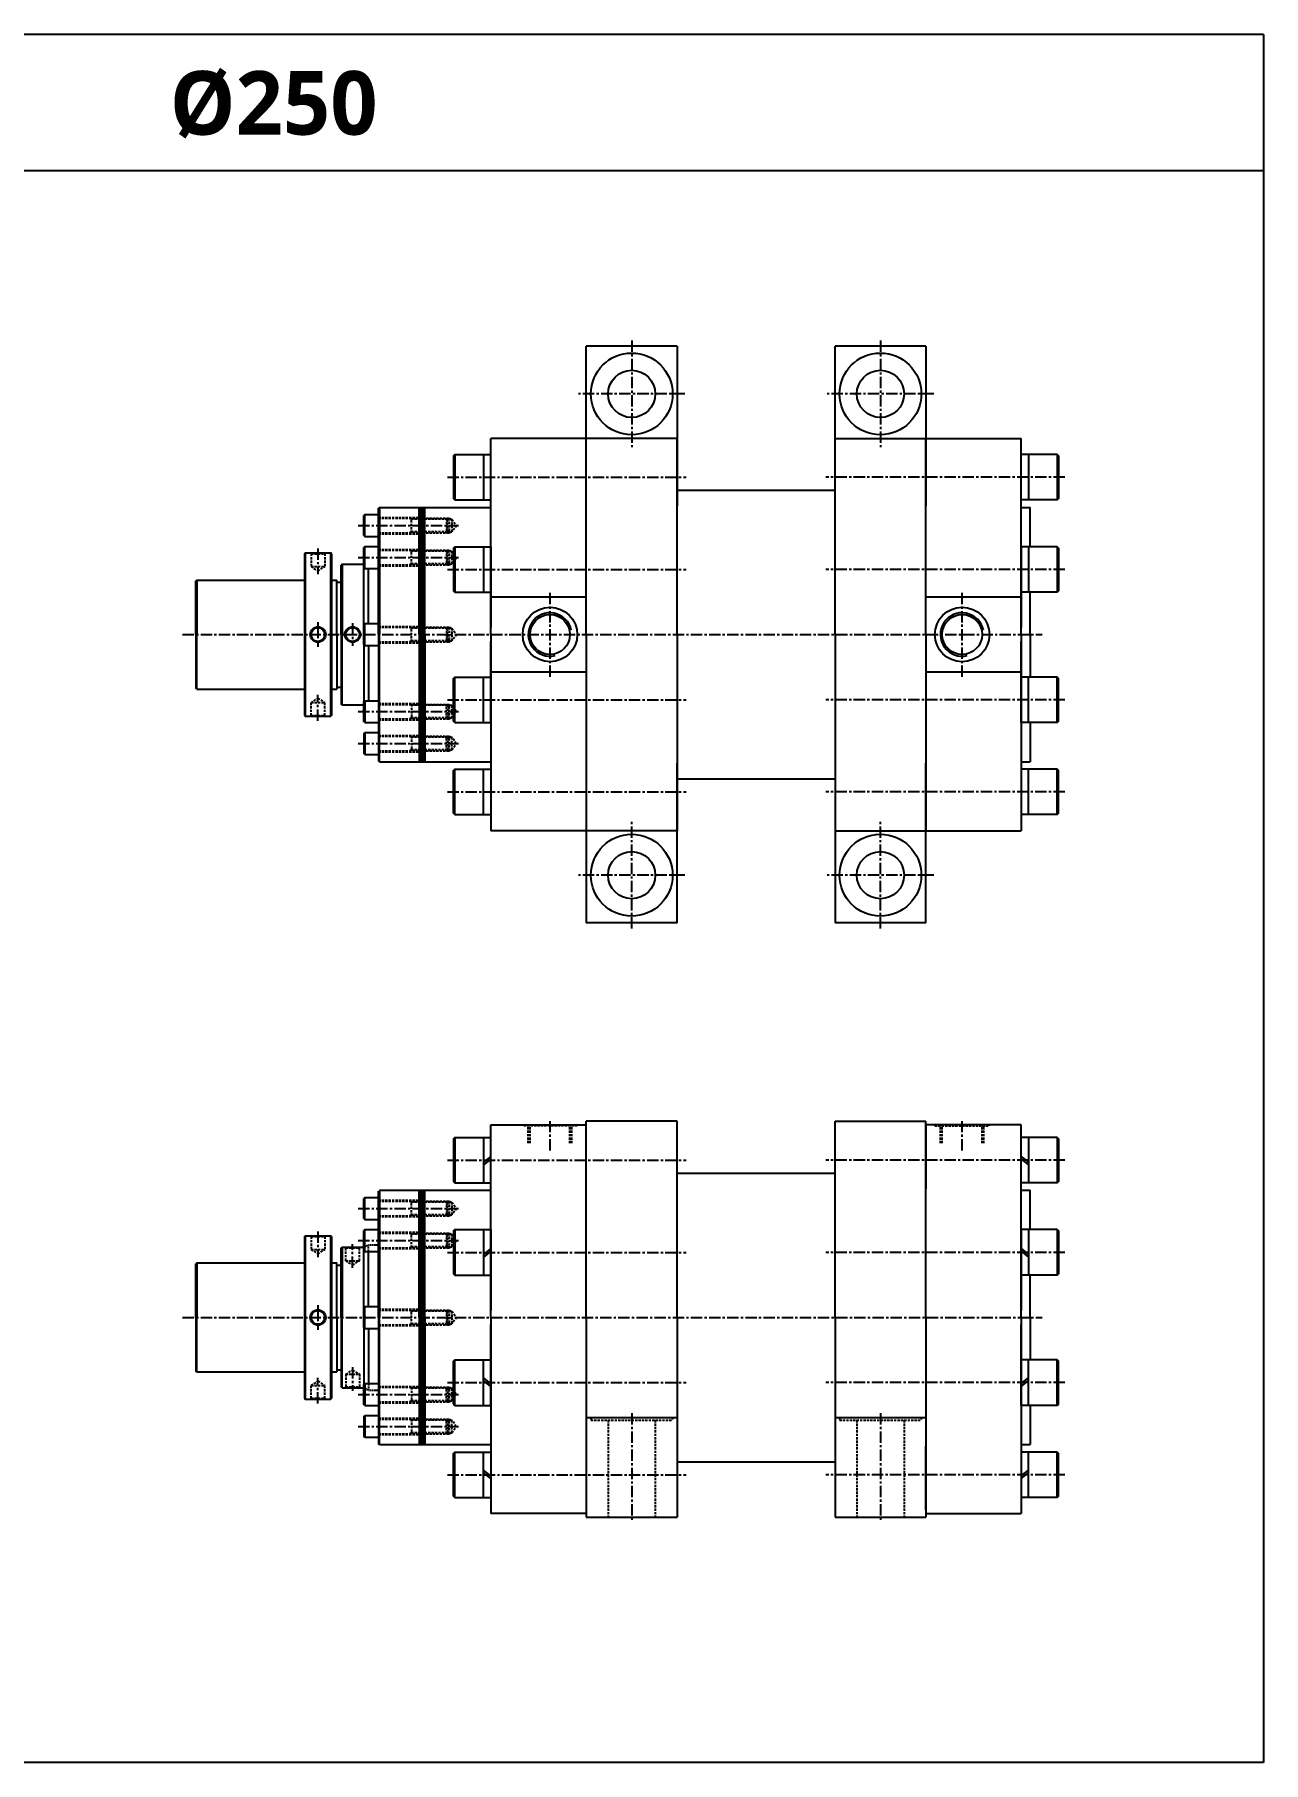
# Model space of a CAD drawing. Extents: x 0 to 8675, y 0 to 2968.
# Drawn here: x 7321 to 8675, y 0 to 1903 of the extents above; entities that cross this region are included whole.
import ezdxf

# ---------------------------------------------------------------- set-up
doc = ezdxf.new("R2010")
doc.units = 0
doc.header["$LTSCALE"] = 5
doc.header["$MEASUREMENT"] = 0
doc.header["$PDMODE"] = 34
for name, pattern in [('CENTERX2', [4, 2.5, -0.5, 0.5, -0.5]), ('HIDDEN', [0.375, 0.25, -0.125]), ('HIDDENX2', [0.75, 0.5, -0.25])]:
    doc.linetypes.add(name, pattern=pattern)
doc.layers.get('0').update_dxf_attribs({"linetype": 'CONTINUOUS'})
doc.layers.get('Defpoints').update_dxf_attribs({"linetype": 'CONTINUOUS'})
for name, color, linetype in [('CEN', 1, 'CENTERX2'), ('HID', 2, 'HIDDENX2'), ('HIDDEN', 2, 'HIDDEN'), ('ML', 3, 'CONTINUOUS'), ('테두리', 7, 'CONTINUOUS')]:
    doc.layers.add(name, color=color, linetype=linetype)
doc.styles.add('문자', font='romans.shx')

msp = doc.modelspace()

# ---------------------------------------------------------------- linework, layer by layer
for p, q in [((8674.5, 1902.7), (0, 1902.7)), ((8674.5, 1902.7), (8674.5, 0)), ((8674.5, 1752.7), (0, 1752.7)), ((8674.5, 0), (0, 0))]:
    msp.add_line(p, q)
at = {"layer": 'CEN'}
for p, q in [((7978.6, 1565.7), (7978.6, 1448.2)), ((8252.6, 1565.7), (8252.6, 1448.2)), ((8037.3, 1507), (7919.9, 1507)), ((8311.3, 1507), (8193.9, 1507)), ((7775.6, 1415.2), (8038.7, 1415.2)), ((8455.6, 1415.2), (8192.6, 1415.2)), ((7677.2, 1362), (7787.8, 1362)), ((7633, 1336.8), (7633, 1308.4)), ((7677.2, 1326.8), (7787.8, 1326.8)), ((7775.6, 1313.7), (8038.7, 1313.7)), ((8455.6, 1313.7), (8192.6, 1313.7)), ((7888.6, 1195.4), (7888.6, 1289.2)), ((8342.6, 1195.4), (8342.6, 1289.2)), ((7483.8, 1242), (8430.7, 1242)), ((7633, 1255.5), (7633, 1228.5)), ((7671.1, 1254.4), (7671.1, 1229.5)), ((7633, 1147.1), (7633, 1175.5)), ((7775.6, 1170.2), (8038.7, 1170.2)), ((8455.6, 1170.2), (8192.6, 1170.2)), ((7677.2, 1157.1), (7787.8, 1157.1)), ((7677.2, 1122), (7787.8, 1122)), ((7677.2, 1122), (7787.8, 1122)), ((7775.6, 1068.7), (8038.7, 1068.7)), ((8455.6, 1068.7), (8192.6, 1068.7)), ((7978.6, 918.2), (7978.6, 1035.7)), ((8252.6, 918.2), (8252.6, 1035.7)), ((8037.3, 977), (7919.9, 977)), ((8311.3, 977), (8193.9, 977)), ((7888.6, 674), (7888.6, 706)), ((8342.6, 674), (8342.6, 706)), ((7775.6, 663.2), (8038.7, 663.2)), ((8455.6, 663.2), (8192.6, 663.2)), ((7677.2, 610), (7787.8, 610)), ((7633, 584.8), (7633, 556.4)), ((7677.2, 574.8), (7787.8, 574.8)), ((7671.1, 544.6), (7671.1, 570.6)), ((7775.6, 561.7), (8038.7, 561.7)), ((8455.6, 561.7), (8192.6, 561.7)), ((7633, 503.4), (7633, 476.5)), ((7483.8, 490), (8430.7, 490)), ((7633, 395.1), (7633, 423.5)), ((7671.1, 435.3), (7671.1, 409.3)), ((7677.2, 405.1), (7787.8, 405.1)), ((7775.6, 418.2), (8038.7, 418.2)), ((8455.6, 418.2), (8192.6, 418.2)), ((7978.6, 384.5), (7978.6, 267)), ((8252.6, 384.5), (8252.6, 266.3)), ((7677.2, 370), (7787.8, 370)), ((7677.2, 370), (7787.8, 370)), ((7775.6, 316.7), (8038.7, 316.7)), ((8455.6, 316.7), (8192.6, 316.7))]:
    msp.add_line(p, q, dxfattribs=at)
at = {"layer": 'Defpoints', "color": 0, "linetype": 'ByBlock'}
for p in [(7658.6, 413.5), (7700.6, 350), (7978.6, 267)]:
    msp.add_point(p, dxfattribs=at)
at = {"layer": 'HID'}
for p, q in [((7699.6, 1371), (7750.6, 1371)), ((7699.6, 1370), (7774.6, 1370)), ((7736.1, 1369), (7734.3, 1370)), ((7736.1, 1354), (7736.1, 1370)), ((7774.6, 1370), (7777.4, 1370)), ((7774.6, 1370), (7774.6, 1354)), ((7774.6, 1370), (7775.6, 1369)), ((7777.4, 1370), (7779.3, 1369)), ((7777.4, 1370), (7777.4, 1354)), ((7699.6, 1354), (7774.6, 1354)), ((7699.6, 1353), (7750.6, 1353)), ((7736.1, 1355), (7734.3, 1354)), ((7775.6, 1369), (7736.1, 1369)), ((7775.6, 1355), (7736.1, 1355)), ((7775.6, 1355), (7774.6, 1354)), ((7774.6, 1354), (7777.4, 1354)), ((7775.6, 1369), (7780.6, 1369)), ((7775.6, 1355), (7775.6, 1369)), ((7775.6, 1355), (7780.6, 1355)), ((7777.4, 1354), (7779.3, 1355)), ((7780.6, 1369), (7785.4, 1362)), ((7780.6, 1369), (7780.6, 1355)), ((7785.4, 1362), (7780.6, 1355)), ((7624.5, 1332), (7625.5, 1331)), ((7641.5, 1332), (7640.5, 1331)), ((7699.6, 1335.8), (7750.6, 1335.8)), ((7699.6, 1334.8), (7774.6, 1334.8)), ((7736.1, 1333.8), (7734.3, 1334.8)), ((7736.1, 1318.8), (7736.1, 1334.8)), ((7775.6, 1333.8), (7736.1, 1333.8)), ((7774.6, 1334.8), (7775.6, 1333.8)), ((7774.6, 1334.8), (7774.6, 1318.8)), ((7774.6, 1334.8), (7777.4, 1334.8)), ((7775.6, 1319.8), (7775.6, 1333.8)), ((7775.6, 1333.8), (7780.6, 1333.8)), ((7777.4, 1334.8), (7777.4, 1318.8)), ((7777.4, 1334.8), (7779.3, 1333.8)), ((7780.6, 1333.8), (7785.4, 1326.8)), ((7780.6, 1333.8), (7780.6, 1319.8)), ((7625.5, 1331), (7640.5, 1331)), ((7625.5, 1331), (7625.5, 1317)), ((7625.5, 1317), (7633, 1311.8)), ((7625.5, 1317), (7640.5, 1317)), ((7633, 1311.8), (7640.5, 1317)), ((7640.5, 1331), (7640.5, 1317)), ((7699.6, 1318.8), (7774.6, 1318.8)), ((7699.6, 1317.8), (7750.6, 1317.8)), ((7736.1, 1319.8), (7734.3, 1318.8)), ((7775.6, 1319.8), (7736.1, 1319.8)), ((7775.6, 1319.8), (7774.6, 1318.8)), ((7774.6, 1318.8), (7777.4, 1318.8)), ((7775.6, 1319.8), (7780.6, 1319.8)), ((7777.4, 1318.8), (7779.3, 1319.8)), ((7785.4, 1326.8), (7780.6, 1319.8)), ((7699.6, 1251), (7750.6, 1251)), ((7699.6, 1250), (7774.6, 1250)), ((7736.1, 1249), (7734.3, 1250)), ((7736.1, 1234), (7736.1, 1250)), ((7775.6, 1249), (7736.1, 1249)), ((7774.6, 1250), (7775.6, 1249)), ((7774.6, 1250), (7774.6, 1234)), ((7774.6, 1250), (7777.4, 1250)), ((7775.6, 1235), (7775.6, 1249)), ((7775.6, 1249), (7780.6, 1249)), ((7777.4, 1250), (7777.4, 1234)), ((7777.4, 1250), (7779.3, 1249)), ((7780.6, 1249), (7785.4, 1242)), ((7780.6, 1249), (7780.6, 1235)), ((7785.4, 1242), (7780.6, 1235)), ((7699.6, 1234), (7774.6, 1234)), ((7699.6, 1233), (7750.6, 1233)), ((7736.1, 1235), (7734.3, 1234)), ((7775.6, 1235), (7736.1, 1235)), ((7775.6, 1235), (7774.6, 1234)), ((7774.6, 1234), (7777.4, 1234)), ((7775.6, 1235), (7780.6, 1235)), ((7777.4, 1234), (7779.3, 1235)), ((7625.5, 1167), (7633, 1172.1)), ((7625.5, 1153), (7625.5, 1167)), ((7625.5, 1167), (7640.5, 1167)), ((7633, 1172.1), (7640.5, 1167)), ((7640.5, 1153), (7640.5, 1167)), ((7699.6, 1166.1), (7750.6, 1166.1)), ((7699.6, 1165.1), (7774.6, 1165.1)), ((7736.1, 1164.1), (7734.3, 1165.1)), ((7736.1, 1165.1), (7736.1, 1149.1)), ((7775.6, 1164.1), (7736.1, 1164.1)), ((7774.6, 1149.1), (7774.6, 1165.1)), ((7774.6, 1165.1), (7777.4, 1165.1)), ((7775.6, 1164.1), (7774.6, 1165.1)), ((7775.6, 1164.1), (7775.6, 1150.1)), ((7775.6, 1164.1), (7780.6, 1164.1)), ((7777.4, 1149.1), (7777.4, 1165.1)), ((7777.4, 1165.1), (7779.3, 1164.1)), ((7780.6, 1150.1), (7780.6, 1164.1)), ((7785.4, 1157.1), (7780.6, 1164.1)), ((7624.5, 1152), (7625.5, 1153)), ((7625.5, 1153), (7640.5, 1153)), ((7641.5, 1152), (7640.5, 1153)), ((7699.6, 1149.1), (7774.6, 1149.1)), ((7699.6, 1148.1), (7750.6, 1148.1)), ((7736.1, 1150.1), (7734.3, 1149.1)), ((7775.6, 1150.1), (7736.1, 1150.1)), ((7774.6, 1149.1), (7775.6, 1150.1)), ((7774.6, 1149.1), (7777.4, 1149.1)), ((7775.6, 1150.1), (7780.6, 1150.1)), ((7777.4, 1149.1), (7779.3, 1150.1)), ((7780.6, 1150.1), (7785.4, 1157.1)), ((7699.6, 1131), (7750.6, 1131)), ((7699.6, 1131), (7750.6, 1131)), ((7699.6, 1130), (7774.6, 1130)), ((7699.6, 1130), (7774.6, 1130)), ((7736.1, 1129), (7734.3, 1130)), ((7736.1, 1129), (7734.3, 1130)), ((7736.1, 1130), (7736.1, 1114)), ((7736.1, 1130), (7736.1, 1114)), ((7775.6, 1129), (7736.1, 1129)), ((7775.6, 1129), (7736.1, 1129)), ((7774.6, 1114), (7774.6, 1130)), ((7774.6, 1114), (7774.6, 1130)), ((7775.6, 1129), (7774.6, 1130)), ((7774.6, 1130), (7777.4, 1130)), ((7775.6, 1129), (7774.6, 1130)), ((7774.6, 1130), (7777.4, 1130)), ((7775.6, 1129), (7775.6, 1115)), ((7775.6, 1129), (7775.6, 1115)), ((7775.6, 1129), (7780.6, 1129)), ((7775.6, 1129), (7780.6, 1129)), ((7777.4, 1114), (7777.4, 1130)), ((7777.4, 1114), (7777.4, 1130)), ((7777.4, 1130), (7779.3, 1129)), ((7777.4, 1130), (7779.3, 1129)), ((7785.4, 1122), (7780.6, 1129)), ((7785.4, 1122), (7780.6, 1129)), ((7780.6, 1115), (7780.6, 1129)), ((7780.6, 1115), (7780.6, 1129)), ((7699.6, 1114), (7774.6, 1114)), ((7699.6, 1114), (7774.6, 1114)), ((7699.6, 1113), (7750.6, 1113)), ((7699.6, 1113), (7750.6, 1113)), ((7736.1, 1115), (7734.3, 1114)), ((7736.1, 1115), (7734.3, 1114)), ((7775.6, 1115), (7736.1, 1115)), ((7775.6, 1115), (7736.1, 1115)), ((7774.6, 1114), (7775.6, 1115)), ((7774.6, 1114), (7775.6, 1115)), ((7774.6, 1114), (7777.4, 1114)), ((7774.6, 1114), (7777.4, 1114)), ((7775.6, 1115), (7780.6, 1115)), ((7775.6, 1115), (7780.6, 1115)), ((7777.4, 1114), (7779.3, 1115)), ((7777.4, 1114), (7779.3, 1115)), ((7780.6, 1115), (7785.4, 1122)), ((7780.6, 1115), (7785.4, 1122)), ((7858.6, 701), (7858.6, 702)), ((7858.6, 701), (7858.6, 702)), ((7918.6, 701), (7858.6, 701)), ((7864.7, 682), (7864.7, 701)), ((7866.6, 682), (7866.6, 701)), ((7910.6, 682), (7910.6, 701)), ((7912.5, 682), (7912.5, 701)), ((7918.6, 701), (7918.6, 702)), ((7918.6, 701), (7918.6, 702)), ((8312.6, 701), (8312.6, 702)), ((8312.6, 701), (8312.6, 702)), ((8312.6, 701), (8372.6, 701)), ((8318.7, 682), (8318.7, 701)), ((8320.6, 682), (8320.6, 701)), ((8364.6, 682), (8364.6, 701)), ((8366.5, 682), (8366.5, 701)), ((8372.6, 701), (8372.6, 702)), ((8372.6, 701), (8372.6, 702)), ((7699.6, 619), (7750.6, 619)), ((7699.6, 618), (7774.6, 618)), ((7736.1, 617), (7734.3, 618)), ((7736.1, 602), (7736.1, 618)), ((7775.6, 617), (7736.1, 617)), ((7774.6, 618), (7775.6, 617)), ((7774.6, 618), (7774.6, 602)), ((7774.6, 618), (7777.4, 618)), ((7775.6, 603), (7775.6, 617)), ((7775.6, 617), (7780.6, 617)), ((7777.4, 618), (7777.4, 602)), ((7777.4, 618), (7779.3, 617)), ((7780.6, 617), (7780.6, 603)), ((7780.6, 617), (7785.4, 610)), ((7785.4, 610), (7780.6, 603)), ((7699.6, 602), (7774.6, 602)), ((7699.6, 601), (7750.6, 601)), ((7736.1, 603), (7734.3, 602)), ((7775.6, 603), (7736.1, 603)), ((7775.6, 603), (7774.6, 602)), ((7774.6, 602), (7777.4, 602)), ((7775.6, 603), (7780.6, 603)), ((7777.4, 602), (7779.3, 603)), ((7624.5, 580), (7625.5, 579)), ((7625.5, 579), (7625.5, 565)), ((7625.5, 579), (7640.5, 579)), ((7641.5, 580), (7640.5, 579)), ((7640.5, 579), (7640.5, 565)), ((7699.6, 583.8), (7750.6, 583.8)), ((7699.6, 582.8), (7774.6, 582.8)), ((7736.1, 581.8), (7734.3, 582.8)), ((7736.1, 566.8), (7736.1, 582.8)), ((7775.6, 581.8), (7736.1, 581.8)), ((7774.6, 582.8), (7777.4, 582.8)), ((7774.6, 582.8), (7774.6, 566.8)), ((7774.6, 582.8), (7775.6, 581.8)), ((7775.6, 581.8), (7780.6, 581.8)), ((7775.6, 567.8), (7775.6, 581.8)), ((7777.4, 582.8), (7779.3, 581.8)), ((7777.4, 582.8), (7777.4, 566.8)), ((7780.6, 581.8), (7785.4, 574.8)), ((7780.6, 581.8), (7780.6, 567.8)), ((7785.4, 574.8), (7780.6, 567.8)), ((7625.5, 565), (7633, 559.8)), ((7625.5, 565), (7640.5, 565)), ((7633, 559.8), (7640.5, 565)), ((7662.6, 567.5), (7663.6, 566.5)), ((7663.6, 552.5), (7663.6, 566.5)), ((7663.6, 566.5), (7678.6, 566.5)), ((7663.6, 552.5), (7678.6, 552.5)), ((7663.6, 552.5), (7671.1, 547.9)), ((7671.1, 547.9), (7678.6, 552.5)), ((7678.6, 566.5), (7679.6, 567.5)), ((7678.6, 552.5), (7678.6, 566.5)), ((7699.6, 566.8), (7774.6, 566.8)), ((7699.6, 565.8), (7750.6, 565.8)), ((7736.1, 567.8), (7734.3, 566.8)), ((7775.6, 567.8), (7736.1, 567.8)), ((7775.6, 567.8), (7774.6, 566.8)), ((7774.6, 566.8), (7777.4, 566.8)), ((7775.6, 567.8), (7780.6, 567.8)), ((7777.4, 566.8), (7779.3, 567.8)), ((7699.6, 499), (7750.6, 499)), ((7699.6, 498), (7774.6, 498)), ((7736.1, 497), (7734.3, 498)), ((7736.1, 482), (7736.1, 498)), ((7775.6, 497), (7736.1, 497)), ((7774.6, 498), (7777.4, 498)), ((7774.6, 498), (7774.6, 482)), ((7774.6, 498), (7775.6, 497)), ((7775.6, 497), (7780.6, 497)), ((7775.6, 483), (7775.6, 497)), ((7777.4, 498), (7779.3, 497)), ((7777.4, 498), (7777.4, 482)), ((7780.6, 497), (7785.4, 490)), ((7780.6, 497), (7780.6, 483)), ((7699.6, 482), (7774.6, 482)), ((7699.6, 481), (7750.6, 481)), ((7736.1, 483), (7734.3, 482)), ((7775.6, 483), (7736.1, 483)), ((7775.6, 483), (7774.6, 482)), ((7774.6, 482), (7777.4, 482)), ((7775.6, 483), (7780.6, 483)), ((7777.4, 482), (7779.3, 483)), ((7785.4, 490), (7780.6, 483)), ((7625.5, 415), (7633, 420.1)), ((7633, 420.1), (7640.5, 415)), ((7663.6, 427.5), (7671.1, 432)), ((7663.6, 427.5), (7663.6, 413.5)), ((7663.6, 427.5), (7678.6, 427.5)), ((7671.1, 432), (7678.6, 427.5)), ((7678.6, 427.5), (7678.6, 413.5)), ((7624.5, 400), (7625.5, 401)), ((7625.5, 401), (7625.5, 415)), ((7625.5, 415), (7640.5, 415)), ((7625.5, 401), (7640.5, 401)), ((7640.5, 401), (7640.5, 415)), ((7641.5, 400), (7640.5, 401)), ((7662.6, 412.5), (7663.6, 413.5)), ((7663.6, 413.5), (7678.6, 413.5)), ((7678.6, 413.5), (7679.6, 412.5)), ((7678.6, 413.5), (7679.6, 412.5)), ((7699.6, 414.1), (7750.6, 414.1)), ((7699.6, 413.1), (7774.6, 413.1)), ((7736.1, 412.1), (7734.3, 413.1)), ((7736.1, 413.1), (7736.1, 397.1)), ((7775.6, 412.1), (7736.1, 412.1)), ((7775.6, 412.1), (7774.6, 413.1)), ((7774.6, 397.1), (7774.6, 413.1)), ((7774.6, 413.1), (7777.4, 413.1)), ((7775.6, 412.1), (7775.6, 398.1)), ((7775.6, 412.1), (7780.6, 412.1)), ((7777.4, 397.1), (7777.4, 413.1)), ((7777.4, 413.1), (7779.3, 412.1)), ((7785.4, 405.1), (7780.6, 412.1)), ((7780.6, 398.1), (7780.6, 412.1)), ((7780.6, 398.1), (7785.4, 405.1)), ((7699.6, 397.1), (7774.6, 397.1)), ((7699.6, 396.1), (7750.6, 396.1)), ((7736.1, 398.1), (7734.3, 397.1)), ((7775.6, 398.1), (7736.1, 398.1)), ((7774.6, 397.1), (7775.6, 398.1)), ((7774.6, 397.1), (7777.4, 397.1)), ((7775.6, 398.1), (7780.6, 398.1)), ((7777.4, 397.1), (7779.3, 398.1)), ((7699.6, 379), (7750.6, 379)), ((7699.6, 379), (7750.6, 379)), ((7699.6, 378), (7774.6, 378)), ((7699.6, 378), (7774.6, 378)), ((7699.6, 362), (7774.6, 362)), ((7699.6, 362), (7774.6, 362)), ((7736.1, 377), (7734.3, 378)), ((7736.1, 377), (7734.3, 378)), ((7736.1, 363), (7734.3, 362)), ((7736.1, 363), (7734.3, 362)), ((7736.1, 378), (7736.1, 362)), ((7736.1, 378), (7736.1, 362)), ((7775.6, 377), (7736.1, 377)), ((7775.6, 377), (7736.1, 377)), ((7775.6, 363), (7736.1, 363)), ((7775.6, 363), (7736.1, 363)), ((7774.6, 378), (7777.4, 378)), ((7774.6, 362), (7774.6, 378)), ((7775.6, 377), (7774.6, 378)), ((7774.6, 378), (7777.4, 378)), ((7774.6, 362), (7774.6, 378)), ((7775.6, 377), (7774.6, 378)), ((7774.6, 362), (7775.6, 363)), ((7774.6, 362), (7775.6, 363)), ((7774.6, 362), (7777.4, 362)), ((7774.6, 362), (7777.4, 362)), ((7775.6, 377), (7780.6, 377)), ((7775.6, 377), (7775.6, 363)), ((7775.6, 377), (7780.6, 377)), ((7775.6, 377), (7775.6, 363)), ((7775.6, 363), (7780.6, 363)), ((7775.6, 363), (7780.6, 363)), ((7777.4, 378), (7779.3, 377)), ((7777.4, 362), (7777.4, 378)), ((7777.4, 378), (7779.3, 377)), ((7777.4, 362), (7777.4, 378)), ((7777.4, 362), (7779.3, 363)), ((7777.4, 362), (7779.3, 363)), ((7785.4, 370), (7780.6, 377)), ((7780.6, 363), (7780.6, 377)), ((7785.4, 370), (7780.6, 377)), ((7780.6, 363), (7780.6, 377)), ((7780.6, 363), (7785.4, 370)), ((7780.6, 363), (7785.4, 370)), ((7933.6, 380), (7933.6, 377)), ((7933.6, 377), (8023.6, 377)), ((7952.6, 377), (7952.6, 270)), ((8004.6, 377), (8004.6, 270)), ((8023.6, 380), (8023.6, 377)), ((8207.6, 380), (8207.6, 377)), ((8207.6, 377), (8297.6, 377)), ((8226.6, 377), (8226.6, 270)), ((8278.6, 377), (8278.6, 270)), ((8297.6, 380), (8297.6, 377)), ((7699.6, 361), (7750.6, 361)), ((7699.6, 361), (7750.6, 361))]:
    msp.add_line(p, q, dxfattribs=at)
at = {"layer": 'HIDDEN'}
for p, q in [((7683.6, 567.5), (7688.6, 570)), ((7688.6, 570), (7699.6, 570)), ((7688.6, 562.8), (7688.6, 570)), ((7683.6, 412.5), (7688.6, 410)), ((7688.6, 417.1), (7688.6, 410)), ((7688.6, 410), (7699.6, 410))]:
    msp.add_line(p, q, dxfattribs=at)
at = {"layer": 'ML'}
for p, q in [((7928.6, 1242), (7928.6, 1559.5)), ((8028.6, 1559.5), (7928.6, 1559.5)), ((8028.6, 1559.5), (8028.6, 1383.6)), ((8202.6, 1242), (8202.6, 1559.5)), ((8302.6, 1559.5), (8202.6, 1559.5)), ((8302.6, 1559.5), (8302.6, 1383.6)), ((7823.6, 1242), (7823.6, 1458)), ((8028.6, 1458), (7823.6, 1458)), ((7928.6, 1242), (7928.6, 1458)), ((8028.6, 1242), (8028.6, 1458)), ((8202.6, 1242), (8202.6, 1458)), ((8202.6, 1458), (8407.6, 1458)), ((8302.6, 1242), (8302.6, 1458)), ((8302.6, 1454), (8302.6, 1383.6)), ((8407.6, 1242), (8407.6, 1458)), ((8407.6, 1242), (8407.6, 1454)), ((7783.9, 1440.2), (7782.4, 1438.7)), ((7782.4, 1438.7), (7783.9, 1440.2)), ((7782.4, 1438.7), (7782.4, 1391.7)), ((7783.9, 1440.2), (7783.9, 1390.2)), ((7783.9, 1440.2), (7823.6, 1440.2)), ((7815.4, 1440.2), (7815.4, 1390.2)), ((8447.3, 1440.2), (8407.6, 1440.2)), ((8415.8, 1440.2), (8415.8, 1390.2)), ((8447.3, 1440.2), (8447.3, 1390.2)), ((8447.3, 1440.2), (8448.8, 1438.7)), ((8448.8, 1438.7), (8447.3, 1440.2)), ((8448.8, 1438.7), (8448.8, 1391.7)), ((7782.4, 1391.7), (7783.9, 1390.2)), ((7783.9, 1390.2), (7782.4, 1391.7)), ((7783.9, 1390.2), (7823.6, 1390.2)), ((8028.6, 1401), (8202.6, 1401)), ((8447.3, 1390.2), (8407.6, 1390.2)), ((8448.8, 1391.7), (8447.3, 1390.2)), ((8447.3, 1390.2), (8448.8, 1391.7)), ((7684.6, 1374), (7683.6, 1373)), ((7683.6, 1351), (7683.6, 1373)), ((7684.6, 1374), (7699.6, 1374)), ((7684.6, 1350), (7684.6, 1374)), ((7700.6, 1382), (7699.6, 1381)), ((7699.6, 1242), (7699.6, 1381)), ((7700.6, 1382), (7700.6, 1242)), ((7700.6, 1382), (7823.6, 1382)), ((7744.6, 1242), (7744.6, 1382)), ((7746.6, 1242), (7746.6, 1382)), ((7748.6, 1242), (7748.6, 1382)), ((7750.6, 1242), (7750.6, 1382)), ((8407.6, 1382), (8417.6, 1382)), ((8417.6, 1338.7), (8417.6, 1382)), ((7683.6, 1351), (7684.6, 1350)), ((7618, 1331), (7619, 1332)), ((7619, 1332), (7619, 1152)), ((7619, 1332), (7647, 1332)), ((7647, 1152), (7647, 1332)), ((7648, 1331), (7647, 1332)), ((7684.6, 1338.8), (7683.6, 1337.8)), ((7683.6, 1315.8), (7683.6, 1337.8)), ((7684.6, 1350), (7699.6, 1350)), ((7684.6, 1338.8), (7699.6, 1338.8)), ((7684.6, 1314.8), (7684.6, 1338.8)), ((7782.4, 1337.2), (7783.9, 1338.7)), ((7783.9, 1338.7), (7782.4, 1337.2)), ((7782.4, 1337.2), (7782.4, 1290.2)), ((7783.9, 1338.7), (7783.9, 1288.7)), ((7783.9, 1338.7), (7823.6, 1338.7)), ((7815.4, 1338.7), (7815.4, 1288.7)), ((7823.6, 1338.7), (7823.6, 1249.7)), ((8407.6, 1338.7), (8407.6, 1249.7)), ((8447.3, 1338.7), (8407.6, 1338.7)), ((8415.8, 1338.7), (8415.8, 1288.7)), ((8447.3, 1338.7), (8447.3, 1288.7)), ((8448.8, 1337.2), (8447.3, 1338.7)), ((8447.3, 1338.7), (8448.8, 1337.2)), ((8448.8, 1337.2), (8448.8, 1290.2)), ((7618, 1331), (7618, 1153)), ((7648, 1331), (7648, 1153)), ((7659.6, 1319.5), (7658.6, 1318.5)), ((7658.6, 1242), (7658.6, 1318.5)), ((7659.6, 1319.5), (7659.6, 1242)), ((7659.6, 1319.5), (7683.6, 1319.5)), ((7683.6, 1242), (7683.6, 1319.5)), ((7683.6, 1315.8), (7684.6, 1314.8)), ((7684.6, 1314.8), (7699.6, 1314.8)), ((7688.6, 1254), (7688.6, 1314.8)), ((7499.6, 1302), (7498.6, 1301)), ((7498.6, 1242), (7498.6, 1301)), ((7499.6, 1302), (7499.6, 1242)), ((7499.6, 1302), (7618, 1302)), ((7648, 1302), (7653.6, 1302)), ((7653.6, 1242), (7653.6, 1302)), ((7653.6, 1299.7), (7658.6, 1299.7)), ((7783.9, 1288.7), (7782.4, 1290.2)), ((7782.4, 1290.2), (7783.9, 1288.7)), ((7783.9, 1288.7), (7823.6, 1288.7)), ((7928.6, 1283.3), (7823.6, 1283.3)), ((8407.6, 1283.3), (8302.6, 1283.3)), ((8447.3, 1288.7), (8407.6, 1288.7)), ((8417.6, 1242), (8417.6, 1288.7)), ((8447.3, 1288.7), (8448.8, 1290.2)), ((8448.8, 1290.2), (8447.3, 1288.7)), ((7498.6, 1242), (7498.6, 1183)), ((7499.6, 1182), (7499.6, 1242)), ((7653.6, 1242), (7653.6, 1182)), ((7658.6, 1242), (7658.6, 1165.5)), ((7659.6, 1164.5), (7659.6, 1242)), ((7684.6, 1254), (7683.6, 1253)), ((7683.6, 1231), (7683.6, 1253)), ((7683.6, 1242), (7683.6, 1164.5)), ((7684.6, 1254), (7699.6, 1254)), ((7684.6, 1230), (7684.6, 1254)), ((7699.6, 1242), (7699.6, 1103)), ((7700.6, 1102), (7700.6, 1242)), ((7744.6, 1242), (7744.6, 1102)), ((7746.6, 1242), (7746.6, 1102)), ((7748.6, 1242), (7748.6, 1102)), ((7750.6, 1242), (7750.6, 1102)), ((7823.6, 1242), (7823.6, 1026)), ((7928.6, 1242), (7928.6, 1026)), ((7928.6, 1242), (7928.6, 924.5)), ((8028.6, 1242), (8028.6, 1026)), ((8202.6, 1242), (8202.6, 924.5)), ((8302.6, 1242), (8302.6, 1026)), ((8407.6, 1242), (8407.6, 1026)), ((8407.6, 1242), (8407.6, 1030)), ((8417.6, 1242), (8417.6, 1195.2)), ((7683.6, 1231), (7684.6, 1230)), ((7684.6, 1230), (7699.6, 1230)), ((7688.6, 1230), (7688.6, 1169.1)), ((7823.6, 1145.2), (7823.6, 1234.2)), ((8407.6, 1145.2), (8407.6, 1234.2)), ((7928.6, 1200.6), (7823.6, 1200.6)), ((8407.6, 1200.6), (8302.6, 1200.6)), ((7499.6, 1182), (7498.6, 1183)), ((7499.6, 1182), (7618, 1182)), ((7648, 1182), (7653.6, 1182)), ((7653.6, 1184.2), (7658.6, 1184.2)), ((7782.4, 1193.7), (7783.9, 1195.2)), ((7783.9, 1195.2), (7782.4, 1193.7)), ((7782.4, 1146.7), (7782.4, 1193.7)), ((7783.9, 1145.2), (7783.9, 1195.2)), ((7783.9, 1195.2), (7823.6, 1195.2)), ((7815.4, 1145.2), (7815.4, 1195.2)), ((8447.3, 1195.2), (8407.6, 1195.2)), ((8415.8, 1145.2), (8415.8, 1195.2)), ((8447.3, 1145.2), (8447.3, 1195.2)), ((8448.8, 1193.7), (8447.3, 1195.2)), ((8447.3, 1195.2), (8448.8, 1193.7)), ((8448.8, 1146.7), (8448.8, 1193.7)), ((7659.6, 1164.5), (7658.6, 1165.5)), ((7659.6, 1164.5), (7683.6, 1164.5)), ((7684.6, 1169.1), (7683.6, 1168.1)), ((7683.6, 1146.1), (7683.6, 1168.1)), ((7683.6, 1168.1), (7683.6, 1146.1)), ((7684.6, 1169.1), (7699.6, 1169.1)), ((7684.6, 1169.1), (7684.6, 1145.1)), ((7618, 1153), (7619, 1152)), ((7619, 1152), (7647, 1152)), ((7648, 1153), (7647, 1152)), ((7684.6, 1145.1), (7683.6, 1146.1)), ((7684.6, 1145.1), (7699.6, 1145.1)), ((7783.9, 1145.2), (7782.4, 1146.7)), ((7782.4, 1146.7), (7783.9, 1145.2)), ((7783.9, 1145.2), (7782.4, 1146.7)), ((7782.4, 1146.7), (7783.9, 1145.2)), ((7783.9, 1145.2), (7823.6, 1145.2)), ((8447.3, 1145.2), (8407.6, 1145.2)), ((8417.6, 1145.2), (8417.6, 1102)), ((8447.3, 1145.2), (8448.8, 1146.7)), ((8448.8, 1146.7), (8447.3, 1145.2)), ((7683.6, 1133), (7684.6, 1134)), ((7683.6, 1133), (7684.6, 1134)), ((7683.6, 1133), (7683.6, 1111)), ((7683.6, 1133), (7683.6, 1111)), ((7684.6, 1134), (7699.6, 1134)), ((7684.6, 1134), (7699.6, 1134)), ((7684.6, 1134), (7684.6, 1110)), ((7684.6, 1134), (7684.6, 1110)), ((7684.6, 1110), (7683.6, 1111)), ((7684.6, 1110), (7683.6, 1111)), ((7684.6, 1110), (7699.6, 1110)), ((7684.6, 1110), (7699.6, 1110)), ((7700.6, 1102), (7699.6, 1103)), ((7700.6, 1102), (7823.6, 1102)), ((7783.9, 1093.7), (7782.4, 1092.2)), ((7782.4, 1092.2), (7783.9, 1093.7)), ((7782.4, 1045.2), (7782.4, 1092.2)), ((7783.9, 1043.7), (7783.9, 1093.7)), ((7783.9, 1093.7), (7823.6, 1093.7)), ((7815.4, 1043.7), (7815.4, 1093.7)), ((8028.6, 924.5), (8028.6, 1100.3)), ((8302.6, 924.5), (8302.6, 1100.3)), ((8407.6, 1102), (8417.6, 1102)), ((8447.3, 1093.7), (8407.6, 1093.7)), ((8415.8, 1043.7), (8415.8, 1093.7)), ((8447.3, 1043.7), (8447.3, 1093.7)), ((8447.3, 1093.7), (8448.8, 1092.2)), ((8448.8, 1092.2), (8447.3, 1093.7)), ((8448.8, 1045.2), (8448.8, 1092.2)), ((8028.6, 1083), (8202.6, 1083)), ((7782.4, 1045.2), (7783.9, 1043.7)), ((7783.9, 1043.7), (7782.4, 1045.2)), ((7783.9, 1043.7), (7823.6, 1043.7)), ((8447.3, 1043.7), (8407.6, 1043.7)), ((8448.8, 1045.2), (8447.3, 1043.7)), ((8447.3, 1043.7), (8448.8, 1045.2)), ((8028.6, 1026), (7823.6, 1026)), ((8202.6, 1026), (8302.6, 1026)), ((8302.6, 1026), (8407.6, 1026)), ((8028.6, 924.5), (7928.6, 924.5)), ((8302.6, 924.5), (8202.6, 924.5)), ((7928.6, 490), (7928.6, 706)), ((8028.6, 706), (7928.6, 706)), ((8028.6, 490), (8028.6, 706)), ((8202.6, 490), (8202.6, 706)), ((8202.6, 706), (8302.6, 706)), ((8302.6, 490), (8302.6, 706)), ((7782.4, 686.7), (7783.9, 688.2)), ((7783.9, 688.2), (7782.4, 686.7)), ((7782.4, 686.7), (7782.4, 639.7)), ((7783.9, 688.2), (7783.9, 638.2)), ((7783.9, 688.2), (7823.6, 688.2)), ((7815.4, 688.2), (7815.4, 638.2)), ((7823.6, 490), (7823.6, 702)), ((7823.6, 702), (7928.6, 702)), ((8407.6, 702), (8302.6, 702)), ((8302.6, 702), (8302.6, 631.6)), ((8407.6, 490), (8407.6, 702)), ((8407.6, 490), (8407.6, 702)), ((8447.3, 688.2), (8407.6, 688.2)), ((8415.8, 688.2), (8415.8, 638.2)), ((8447.3, 688.2), (8447.3, 638.2)), ((8447.3, 688.2), (8448.8, 686.7)), ((8448.8, 686.7), (8447.3, 688.2)), ((8448.8, 686.7), (8448.8, 639.7)), ((7823.6, 667.3), (7815.4, 661)), ((8407.6, 667.3), (8415.8, 661)), ((7823.6, 664.3), (7815.4, 658)), ((8028.6, 649), (8202.6, 649)), ((8407.6, 664.3), (8415.8, 658)), ((7699.6, 490), (7699.6, 629)), ((7700.6, 630), (7823.6, 630)), ((7700.6, 630), (7700.6, 490)), ((7744.6, 490), (7744.6, 630)), ((7746.6, 490), (7746.6, 630)), ((7748.6, 490), (7748.6, 630)), ((7750.6, 490), (7750.6, 630)), ((7783.9, 638.2), (7782.4, 639.7)), ((7782.4, 639.7), (7783.9, 638.2)), ((7783.9, 638.2), (7823.6, 638.2)), ((8447.3, 638.2), (8407.6, 638.2)), ((8407.6, 630), (8417.6, 630)), ((8417.6, 586.7), (8417.6, 630)), ((8448.8, 639.7), (8447.3, 638.2)), ((8447.3, 638.2), (8448.8, 639.7)), ((7684.6, 622), (7683.6, 621)), ((7683.6, 599), (7683.6, 621)), ((7684.6, 622), (7699.6, 622)), ((7684.6, 598), (7684.6, 622)), ((7683.6, 599), (7684.6, 598)), ((7684.6, 598), (7699.6, 598)), ((7618, 579), (7619, 580)), ((7618, 579), (7618, 401)), ((7619, 580), (7647, 580)), ((7619, 580), (7619, 400)), ((7648, 579), (7647, 580)), ((7647, 400), (7647, 580)), ((7648, 579), (7648, 401)), ((7684.6, 586.8), (7683.6, 585.8)), ((7683.6, 563.8), (7683.6, 585.8)), ((7684.6, 586.8), (7699.6, 586.8)), ((7684.6, 562.8), (7684.6, 586.8)), ((7783.9, 586.7), (7782.4, 585.2)), ((7782.4, 585.2), (7783.9, 586.7)), ((7782.4, 585.2), (7782.4, 538.2)), ((7783.9, 586.7), (7823.6, 586.7)), ((7783.9, 586.7), (7783.9, 536.7)), ((7815.4, 586.7), (7815.4, 536.7)), ((7823.6, 586.7), (7823.6, 497.7)), ((8407.6, 586.7), (8407.6, 497.7)), ((8447.3, 586.7), (8407.6, 586.7)), ((8415.8, 586.7), (8415.8, 536.7)), ((8447.3, 586.7), (8447.3, 536.7)), ((8448.8, 585.2), (8447.3, 586.7)), ((8447.3, 586.7), (8448.8, 585.2)), ((8448.8, 585.2), (8448.8, 538.2)), ((7659.6, 567.5), (7658.6, 566.5)), ((7658.6, 490), (7658.6, 566.5)), ((7659.6, 567.5), (7683.6, 567.5)), ((7659.6, 567.5), (7659.6, 490)), ((7683.6, 490), (7683.6, 567.5)), ((7683.6, 563.8), (7684.6, 562.8)), ((7684.6, 562.8), (7699.6, 562.8)), ((7688.6, 502), (7688.6, 562.8)), ((7823.6, 565.9), (7815.4, 559.5)), ((7823.6, 562.9), (7815.4, 556.5)), ((8407.6, 565.9), (8415.8, 559.5)), ((8407.6, 562.9), (8415.8, 556.5)), ((7499.6, 550), (7498.6, 549)), ((7498.6, 490), (7498.6, 549)), ((7499.6, 550), (7618, 550)), ((7499.6, 550), (7499.6, 490)), ((7648, 550), (7653.6, 550)), ((7653.6, 490), (7653.6, 550)), ((7653.6, 547.7), (7658.6, 547.7)), ((7782.4, 538.2), (7783.9, 536.7)), ((7783.9, 536.7), (7782.4, 538.2)), ((7783.9, 536.7), (7823.6, 536.7)), ((8447.3, 536.7), (8407.6, 536.7)), ((8417.6, 490), (8417.6, 536.7)), ((8447.3, 536.7), (8448.8, 538.2)), ((8448.8, 538.2), (8447.3, 536.7)), ((7684.6, 502), (7683.6, 501)), ((7683.6, 479), (7683.6, 501)), ((7684.6, 502), (7699.6, 502)), ((7684.6, 478), (7684.6, 502)), ((7498.6, 490), (7498.6, 431)), ((7499.6, 430), (7499.6, 490)), ((7653.6, 490), (7653.6, 430)), ((7658.6, 490), (7658.6, 413.5)), ((7659.6, 412.5), (7659.6, 490)), ((7683.6, 490), (7683.6, 412.5)), ((7683.6, 479), (7684.6, 478)), ((7684.6, 478), (7699.6, 478)), ((7688.6, 478), (7688.6, 417.1)), ((7699.6, 490), (7699.6, 351)), ((7700.6, 350), (7700.6, 490)), ((7744.6, 490), (7744.6, 350)), ((7746.6, 490), (7746.6, 350)), ((7748.6, 490), (7748.6, 350)), ((7750.6, 490), (7750.6, 350)), ((7823.6, 490), (7823.6, 274)), ((7823.6, 393.2), (7823.6, 482.2)), ((7928.6, 490), (7928.6, 270)), ((8028.6, 490), (8028.6, 270)), ((8202.6, 490), (8202.6, 270)), ((8302.6, 490), (8302.6, 270)), ((8407.6, 490), (8407.6, 278)), ((8407.6, 490), (8407.6, 274)), ((8407.6, 393.2), (8407.6, 482.2)), ((8417.6, 490), (8417.6, 443.2)), ((7783.9, 443.2), (7782.4, 441.7)), ((7782.4, 441.7), (7783.9, 443.2)), ((7782.4, 394.7), (7782.4, 441.7)), ((7783.9, 393.2), (7783.9, 443.2)), ((7783.9, 443.2), (7823.6, 443.2)), ((7815.4, 393.2), (7815.4, 443.2)), ((8447.3, 443.2), (8407.6, 443.2)), ((8415.8, 393.2), (8415.8, 443.2)), ((8447.3, 393.2), (8447.3, 443.2)), ((8447.3, 443.2), (8448.8, 441.7)), ((8448.8, 441.7), (8447.3, 443.2)), ((8448.8, 394.7), (8448.8, 441.7)), ((7499.6, 430), (7498.6, 431)), ((7499.6, 430), (7618, 430)), ((7648, 430), (7653.6, 430)), ((7653.6, 432.2), (7658.6, 432.2)), ((7823.6, 417.1), (7815.4, 423.4)), ((7823.6, 414.1), (7815.4, 420.4)), ((8407.6, 417.1), (8415.8, 423.4)), ((8407.6, 414.1), (8415.8, 420.4)), ((7618, 401), (7619, 400)), ((7619, 400), (7647, 400)), ((7648, 401), (7647, 400)), ((7659.6, 412.5), (7658.6, 413.5)), ((7659.6, 412.5), (7683.6, 412.5)), ((7684.6, 417.1), (7683.6, 416.1)), ((7683.6, 416.1), (7683.6, 394.1)), ((7683.6, 394.1), (7683.6, 416.1)), ((7684.6, 417.1), (7699.6, 417.1)), ((7684.6, 417.1), (7684.6, 393.1)), ((7684.6, 393.1), (7683.6, 394.1)), ((7683.6, 381), (7684.6, 382)), ((7683.6, 381), (7684.6, 382)), ((7683.6, 381), (7683.6, 359)), ((7683.6, 381), (7683.6, 359)), ((7684.6, 393.1), (7699.6, 393.1)), ((7684.6, 382), (7699.6, 382)), ((7684.6, 382), (7684.6, 358)), ((7684.6, 382), (7699.6, 382)), ((7684.6, 382), (7684.6, 358)), ((7782.4, 394.7), (7783.9, 393.2)), ((7783.9, 393.2), (7782.4, 394.7)), ((7782.4, 394.7), (7783.9, 393.2)), ((7783.9, 393.2), (7782.4, 394.7)), ((7783.9, 393.2), (7823.6, 393.2)), ((8447.3, 393.2), (8407.6, 393.2)), ((8417.6, 393.2), (8417.6, 350)), ((8448.8, 394.7), (8447.3, 393.2)), ((8447.3, 393.2), (8448.8, 394.7)), ((7928.6, 380), (8028.6, 380)), ((8202.6, 380), (8302.6, 380)), ((7684.6, 358), (7683.6, 359)), ((7684.6, 358), (7683.6, 359)), ((7684.6, 358), (7699.6, 358)), ((7684.6, 358), (7699.6, 358)), ((7700.6, 350), (7699.6, 351)), ((7700.6, 350), (7823.6, 350)), ((8302.6, 278), (8302.6, 348.3)), ((8407.6, 350), (8417.6, 350)), ((7782.4, 340.2), (7783.9, 341.7)), ((7783.9, 341.7), (7782.4, 340.2)), ((7782.4, 293.2), (7782.4, 340.2)), ((7783.9, 291.7), (7783.9, 341.7)), ((7783.9, 341.7), (7823.6, 341.7)), ((7815.4, 291.7), (7815.4, 341.7)), ((8028.6, 331), (8202.6, 331)), ((8447.3, 341.7), (8407.6, 341.7)), ((8415.8, 291.7), (8415.8, 341.7)), ((8447.3, 291.7), (8447.3, 341.7)), ((8448.8, 340.2), (8447.3, 341.7)), ((8447.3, 341.7), (8448.8, 340.2)), ((8448.8, 293.2), (8448.8, 340.2)), ((7823.6, 315.6), (7815.4, 322)), ((7823.6, 312.6), (7815.4, 319)), ((8407.6, 315.6), (8415.8, 322)), ((8407.6, 312.6), (8415.8, 319)), ((7783.9, 291.7), (7782.4, 293.2)), ((7782.4, 293.2), (7783.9, 291.7)), ((7783.9, 291.7), (7823.6, 291.7)), ((8447.3, 291.7), (8407.6, 291.7)), ((8447.3, 291.7), (8448.8, 293.2)), ((8448.8, 293.2), (8447.3, 291.7)), ((7928.6, 274), (7823.6, 274)), ((7928.6, 270), (8028.6, 270)), ((8202.6, 270), (8302.6, 270)), ((8302.6, 274), (8407.6, 274))]:
    msp.add_line(p, q, dxfattribs=at)
for centre, radius in [((7978.6, 1507), 45), ((8252.6, 1507), 45), ((7978.6, 1507), 26), ((8252.6, 1507), 26), ((7888.6, 1242), 30), ((7888.6, 1242), 22), ((8342.6, 1242), 30), ((8342.6, 1242), 22), ((7633, 1242), 8.5), ((7633, 1242), 7.5), ((7671.1, 1242), 8.5), ((7671.1, 1242), 7.5), ((7978.6, 977), 45), ((8252.6, 977), 45), ((7978.6, 977), 26), ((8252.6, 977), 26), ((7633, 490), 8.5), ((7633, 490), 7.5)]:
    msp.add_circle(centre, radius, dxfattribs=at)
at = {"layer": '테두리'}
for centre in [(7888.6, 1242), (8342.6, 1242)]:
    msp.add_arc(centre, 23.9, 11.275, 283.6101, dxfattribs=at)

# ---------------------------------------------------------------- texts
at = {"insert": (7469.7, 1862.4), "char_height": 70, "attachment_point": 1, "style": '문자'}
msp.add_mtext_dynamic_manual_height_columns('{\\fMalgun Gothic|b1|i0|c129|p50;%%C250}', width=124.533, gutter_width=16, heights=[-75.6], dxfattribs=at)

doc.saveas('drawing.dxf')
